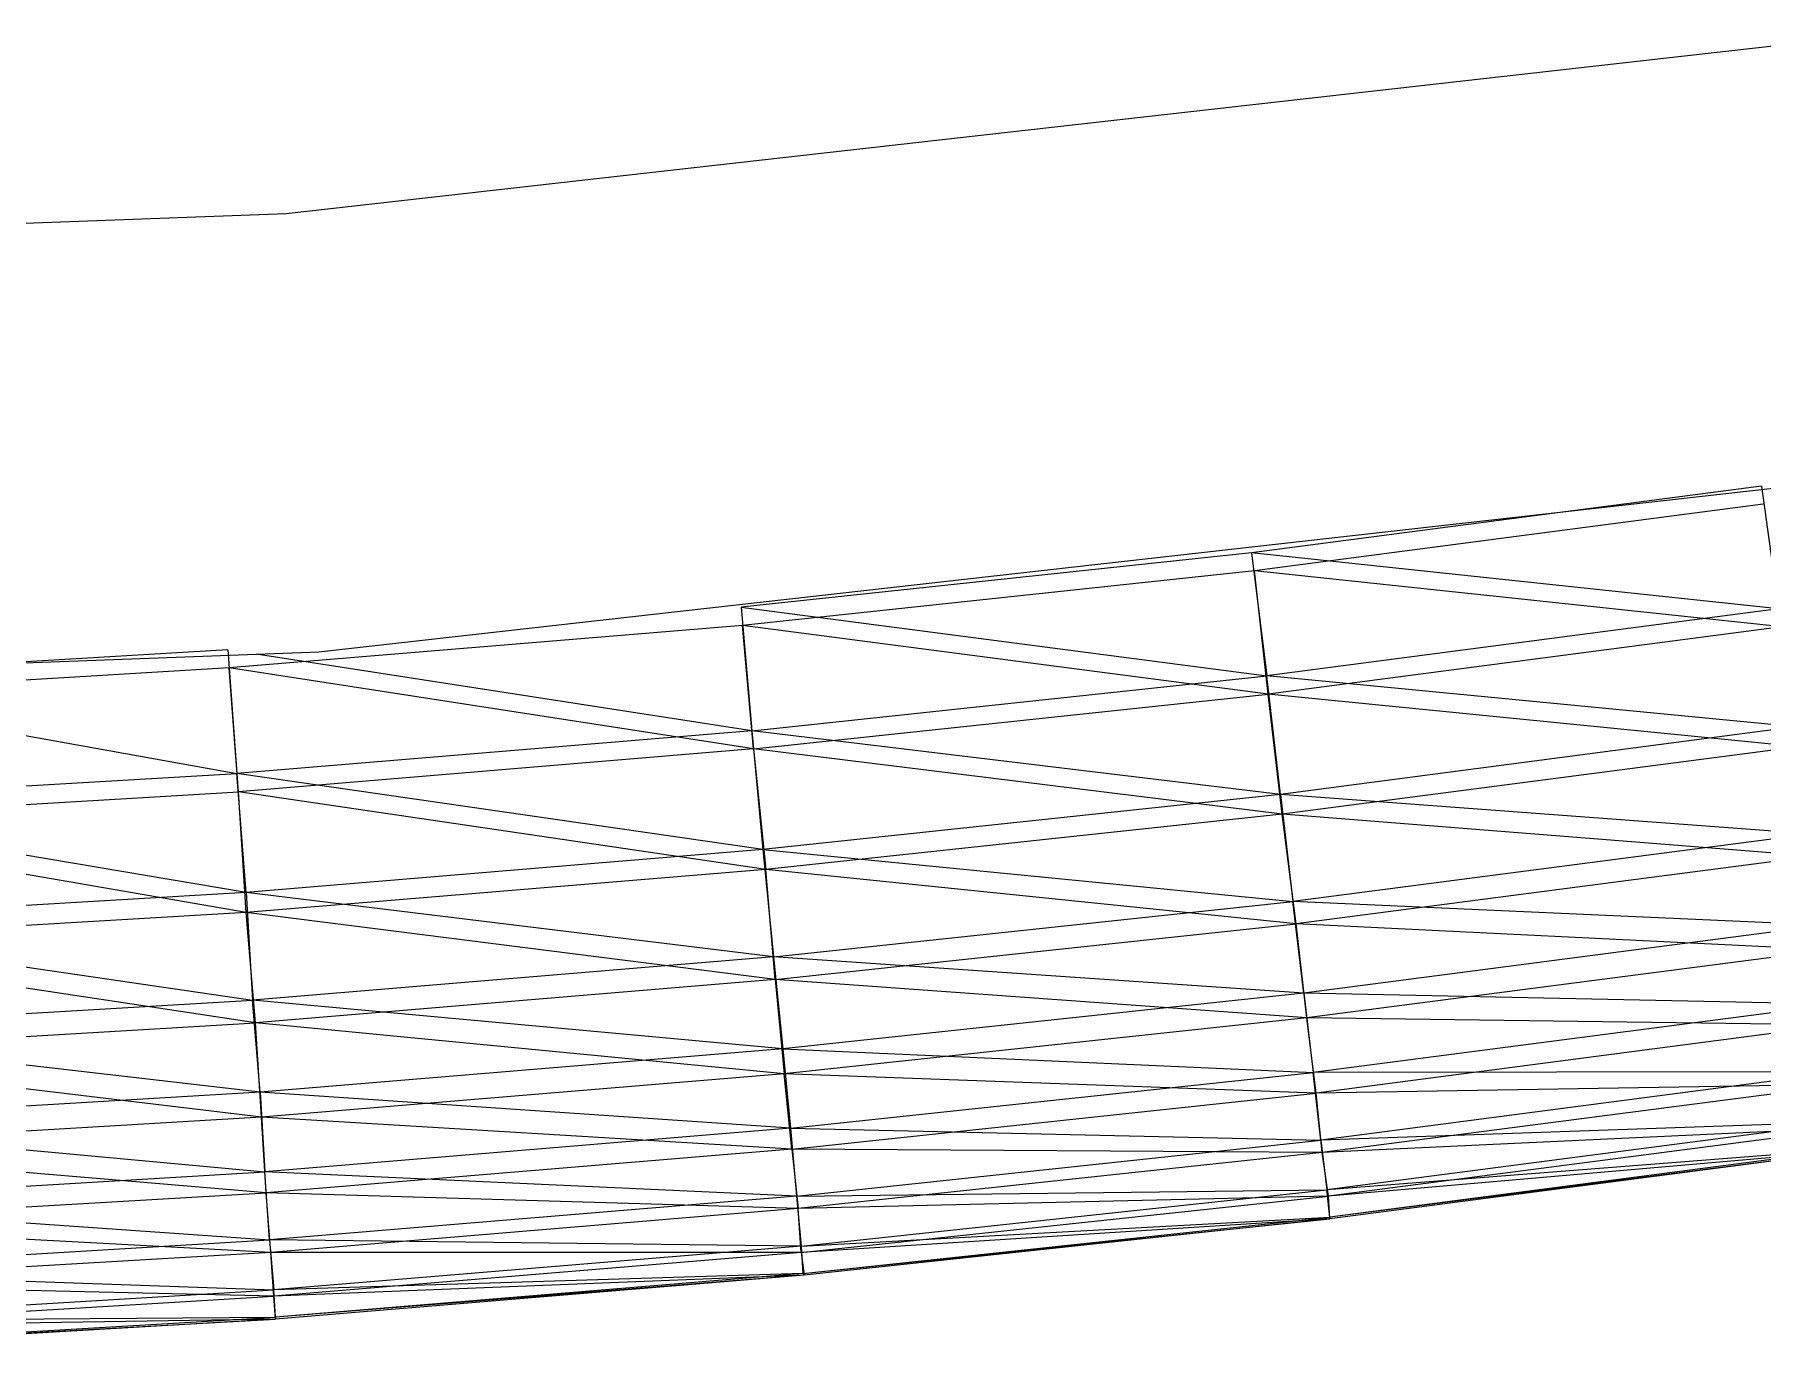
# Model space of a CAD drawing. Header units: millimetres. Extents: x -8546 to 211781, y -3000 to 31870.
# Drawn here: x -4417.48 to -4406.27, y 2509.88 to 2518.42 of the extents above; entities that cross this region are included whole.
import ezdxf

# ---------------------------------------------------------------- set-up
doc = ezdxf.new("R2010")
doc.units = ezdxf.units.MM
doc.layers.add('G-IMPT', color=8, linetype='Continuous', lineweight=9)
doc.layers.add('I-FURN', color=30, linetype='Continuous', lineweight=9)

# ---------------------------------------------------------------- blocks, each defined once
blk = doc.blocks.new('Artificial banana plant 1500mm - Family 4__C1-728657-Begane grond')
at = {"layer": 'G-IMPT'}
for p, q in [((-3.088, -139.614), (7.212, -138.453)), ((-13.458, -140.002), (-3.088, -139.614)), ((-2.878, -142.458), (7.642, -141.273)), ((6.482, -141.383), (3.172, -141.815)), ((6.482, -141.383), (3.172, -141.815)), ((6.482, -141.383), (6.592, -142.18)), ((6.482, -141.383), (6.592, -142.18)), ((6.492, -141.501), (3.192, -141.933)), ((6.492, -141.501), (3.192, -141.933)), ((3.172, -141.815), (-0.138, -142.169)), ((3.172, -141.815), (-0.138, -142.169)), ((6.592, -142.18), (3.172, -141.815)), ((3.172, -141.815), (3.272, -142.614)), ((6.592, -142.18), (3.172, -141.815)), ((3.172, -141.815), (3.272, -142.614)), ((3.192, -141.933), (-0.128, -142.287)), ((3.192, -141.933), (-0.128, -142.287)), ((6.612, -142.297), (3.192, -141.933)), ((3.282, -142.732), (3.192, -141.933)), ((6.612, -142.297), (3.192, -141.933)), ((3.282, -142.732), (3.192, -141.933)), ((-0.138, -142.169), (-0.068, -142.97)), ((-0.138, -142.169), (3.272, -142.614)), ((-0.138, -142.169), (-0.068, -142.97)), ((-0.138, -142.169), (3.272, -142.614)), ((6.592, -142.18), (3.272, -142.614)), ((6.592, -142.18), (3.272, -142.614)), ((-0.128, -142.287), (-3.458, -142.563)), ((-0.128, -142.287), (-3.458, -142.563)), ((-0.058, -143.088), (-0.128, -142.287)), ((3.282, -142.732), (-0.128, -142.287)), ((-0.058, -143.088), (-0.128, -142.287)), ((3.282, -142.732), (-0.128, -142.287)), ((6.612, -142.297), (3.282, -142.732)), ((6.612, -142.297), (3.282, -142.732)), ((-3.468, -142.445), (-6.788, -142.642)), ((-3.468, -142.445), (-6.788, -142.642)), ((-3.468, -142.445), (-3.408, -143.247)), ((-3.468, -142.445), (-3.408, -143.247)), ((-13.458, -142.854), (-2.878, -142.458)), ((-3.458, -142.563), (-6.788, -142.761)), ((-3.458, -142.563), (-6.788, -142.761)), ((-0.058, -143.088), (-3.458, -142.563)), ((-3.398, -143.366), (-3.458, -142.563)), ((-0.058, -143.088), (-3.458, -142.563)), ((-3.398, -143.366), (-3.458, -142.563)), ((-0.068, -142.97), (-3.283, -142.473)), ((-0.068, -142.97), (-3.283, -142.473)), ((-6.788, -142.642), (-3.408, -143.247)), ((-6.788, -142.642), (-3.408, -143.247)), ((-0.068, -142.97), (3.272, -142.614)), ((-0.068, -142.97), (3.272, -142.614)), ((6.702, -142.946), (3.272, -142.614)), ((3.362, -143.383), (3.272, -142.614)), ((6.702, -142.946), (3.272, -142.614)), ((3.362, -143.383), (3.272, -142.614)), ((-0.058, -143.088), (3.282, -142.732)), ((-0.058, -143.088), (3.282, -142.732)), ((6.722, -143.075), (3.282, -142.732)), ((3.372, -143.512), (3.282, -142.732)), ((6.722, -143.075), (3.282, -142.732)), ((3.372, -143.512), (3.282, -142.732)), ((-0.068, -142.97), (-3.408, -143.247)), ((-0.068, -142.97), (-3.408, -143.247)), ((3.362, -143.383), (-0.068, -142.97)), ((-0.068, -142.97), (0.002, -143.741)), ((3.362, -143.383), (-0.068, -142.97)), ((-0.068, -142.97), (0.002, -143.741)), ((6.702, -142.946), (3.362, -143.383)), ((6.702, -142.946), (3.362, -143.383)), ((-0.058, -143.088), (-3.398, -143.366)), ((-0.058, -143.088), (-3.398, -143.366)), ((3.372, -143.512), (-0.058, -143.088)), ((-0.058, -143.088), (0.022, -143.87)), ((3.372, -143.512), (-0.058, -143.088)), ((-0.058, -143.088), (0.022, -143.87)), ((6.722, -143.075), (3.372, -143.512)), ((6.722, -143.075), (3.372, -143.512)), ((-6.758, -143.446), (-3.408, -143.247)), ((-6.758, -143.446), (-3.408, -143.247)), ((0.002, -143.741), (-3.408, -143.247)), ((-3.348, -144.02), (-3.408, -143.247)), ((0.002, -143.741), (-3.408, -143.247)), ((-3.348, -144.02), (-3.408, -143.247)), ((-3.348, -144.02), (-6.758, -143.446)), ((-3.348, -144.02), (-6.758, -143.446)), ((-6.748, -143.565), (-3.398, -143.366)), ((-6.748, -143.565), (-3.398, -143.366)), ((0.022, -143.87), (-3.398, -143.366)), ((-3.348, -144.149), (-3.398, -143.366)), ((0.022, -143.87), (-3.398, -143.366)), ((-3.348, -144.149), (-3.398, -143.366)), ((3.362, -143.383), (0.002, -143.741)), ((3.362, -143.383), (0.002, -143.741)), ((6.802, -143.64), (3.362, -143.383)), ((3.362, -143.383), (3.442, -144.078)), ((6.802, -143.64), (3.362, -143.383)), ((3.362, -143.383), (3.442, -144.078)), ((-3.348, -144.149), (-6.748, -143.565)), ((-3.348, -144.149), (-6.748, -143.565)), ((3.372, -143.512), (0.022, -143.87)), ((3.372, -143.512), (0.022, -143.87)), ((6.822, -143.785), (3.372, -143.512)), ((3.462, -144.224), (3.372, -143.512)), ((6.822, -143.785), (3.372, -143.512)), ((3.462, -144.224), (3.372, -143.512)), ((6.802, -143.64), (3.442, -144.078)), ((6.802, -143.64), (3.442, -144.078)), ((0.002, -143.741), (-3.348, -144.02)), ((0.002, -143.741), (-3.348, -144.02)), ((0.002, -143.741), (0.072, -144.438)), ((0.002, -143.741), (3.442, -144.078)), ((0.002, -143.741), (0.072, -144.438)), ((0.002, -143.741), (3.442, -144.078)), ((6.822, -143.785), (3.462, -144.224)), ((6.822, -143.785), (3.462, -144.224)), ((0.022, -143.87), (-3.348, -144.149)), ((0.022, -143.87), (-3.348, -144.149)), ((0.082, -144.585), (0.022, -143.87)), ((3.462, -144.224), (0.022, -143.87)), ((0.082, -144.585), (0.022, -143.87)), ((3.462, -144.224), (0.022, -143.87)), ((-3.348, -144.02), (-6.718, -144.219)), ((-3.348, -144.02), (-6.718, -144.219)), ((0.072, -144.438), (-3.348, -144.02)), ((-3.348, -144.02), (-3.308, -144.719)), ((0.072, -144.438), (-3.348, -144.02)), ((-3.348, -144.02), (-3.308, -144.719)), ((0.072, -144.438), (3.442, -144.078)), ((0.072, -144.438), (3.442, -144.078)), ((6.882, -144.233), (3.442, -144.078)), ((3.512, -144.673), (3.442, -144.078)), ((6.882, -144.233), (3.442, -144.078)), ((3.512, -144.673), (3.442, -144.078)), ((-6.718, -144.219), (-3.308, -144.719)), ((-6.718, -144.219), (-3.308, -144.719)), ((-3.348, -144.149), (-6.708, -144.349)), ((-3.348, -144.149), (-6.708, -144.349)), ((0.082, -144.585), (-3.348, -144.149)), ((-3.288, -144.865), (-3.348, -144.149)), ((0.082, -144.585), (-3.348, -144.149)), ((-3.288, -144.865), (-3.348, -144.149)), ((0.082, -144.585), (3.462, -144.224)), ((0.082, -144.585), (3.462, -144.224)), ((6.912, -144.393), (3.462, -144.224)), ((3.532, -144.834), (3.462, -144.224)), ((6.912, -144.393), (3.462, -144.224)), ((3.532, -144.834), (3.462, -144.224)), ((6.882, -144.233), (3.512, -144.673)), ((6.882, -144.233), (3.512, -144.673)), ((-3.288, -144.865), (-6.708, -144.349)), ((-3.288, -144.865), (-6.708, -144.349)), ((0.072, -144.438), (-3.308, -144.719)), ((0.072, -144.438), (-3.308, -144.719)), ((3.512, -144.673), (0.072, -144.438)), ((0.072, -144.438), (0.132, -145.034)), ((3.512, -144.673), (0.072, -144.438)), ((0.072, -144.438), (0.132, -145.034)), ((6.912, -144.393), (3.532, -144.834)), ((6.912, -144.393), (3.532, -144.834)), ((0.082, -144.585), (-3.288, -144.865)), ((0.082, -144.585), (-3.288, -144.865)), ((3.532, -144.834), (0.082, -144.585)), ((0.082, -144.585), (0.142, -145.196)), ((3.532, -144.834), (0.082, -144.585)), ((0.082, -144.585), (0.142, -145.196)), ((3.512, -144.673), (0.132, -145.034)), ((3.512, -144.673), (0.132, -145.034)), ((6.962, -144.746), (3.512, -144.673)), ((3.512, -144.673), (3.572, -145.188)), ((6.962, -144.746), (3.512, -144.673)), ((3.512, -144.673), (3.572, -145.188)), ((-6.688, -144.919), (-3.308, -144.719)), ((-6.688, -144.919), (-3.308, -144.719)), ((0.132, -145.034), (-3.308, -144.719)), ((-3.258, -145.316), (-3.308, -144.719)), ((0.132, -145.034), (-3.308, -144.719)), ((-3.258, -145.316), (-3.308, -144.719)), ((6.962, -144.746), (3.572, -145.188)), ((6.962, -144.746), (3.572, -145.188)), ((-3.258, -145.316), (-6.688, -144.919)), ((-3.258, -145.316), (-6.688, -144.919)), ((-6.678, -145.066), (-3.288, -144.865)), ((-6.678, -145.066), (-3.288, -144.865)), ((0.142, -145.196), (-3.288, -144.865)), ((-3.248, -145.478), (-3.288, -144.865)), ((0.142, -145.196), (-3.288, -144.865)), ((-3.248, -145.478), (-3.288, -144.865)), ((3.532, -144.834), (0.142, -145.196)), ((3.532, -144.834), (0.142, -145.196)), ((6.972, -144.879), (3.532, -144.834)), ((3.592, -145.322), (3.532, -144.834)), ((6.972, -144.879), (3.532, -144.834)), ((3.592, -145.322), (3.532, -144.834)), ((6.972, -144.879), (3.592, -145.322)), ((6.972, -144.879), (3.592, -145.322)), ((0.132, -145.034), (-3.258, -145.316)), ((0.132, -145.034), (-3.258, -145.316)), ((0.132, -145.034), (0.182, -145.55)), ((0.132, -145.034), (3.572, -145.188)), ((0.132, -145.034), (0.182, -145.55)), ((0.132, -145.034), (3.572, -145.188)), ((-3.248, -145.478), (-6.678, -145.066)), ((-3.248, -145.478), (-6.678, -145.066)), ((0.142, -145.196), (-3.248, -145.478)), ((0.142, -145.196), (-3.248, -145.478)), ((0.192, -145.685), (0.142, -145.196)), ((3.592, -145.322), (0.142, -145.196)), ((0.192, -145.685), (0.142, -145.196)), ((3.592, -145.322), (0.142, -145.196)), ((0.182, -145.55), (3.572, -145.188)), ((0.182, -145.55), (3.572, -145.188)), ((7.022, -145.183), (3.572, -145.188)), ((7.022, -145.183), (3.572, -145.188)), ((3.622, -145.627), (3.572, -145.188)), ((3.622, -145.627), (3.572, -145.188)), ((7.022, -145.183), (3.622, -145.627)), ((7.022, -145.183), (3.622, -145.627)), ((-3.258, -145.316), (-6.658, -145.517)), ((-3.258, -145.316), (-6.658, -145.517)), ((0.182, -145.55), (-3.258, -145.316)), ((-3.258, -145.316), (-3.228, -145.833)), ((0.182, -145.55), (-3.258, -145.316)), ((-3.258, -145.316), (-3.228, -145.833)), ((0.192, -145.685), (3.592, -145.322)), ((0.192, -145.685), (3.592, -145.322)), ((7.032, -145.264), (3.592, -145.322)), ((7.032, -145.264), (3.592, -145.322)), ((3.632, -145.708), (3.592, -145.322)), ((3.632, -145.708), (3.592, -145.322)), ((7.032, -145.264), (3.632, -145.708)), ((7.032, -145.264), (3.632, -145.708)), ((-3.248, -145.478), (-6.648, -145.68)), ((-3.248, -145.478), (-6.648, -145.68)), ((0.192, -145.685), (-3.248, -145.478)), ((-3.218, -145.968), (-3.248, -145.478)), ((0.192, -145.685), (-3.248, -145.478)), ((-3.218, -145.968), (-3.248, -145.478)), ((-6.658, -145.517), (-3.228, -145.833)), ((-6.658, -145.517), (-3.228, -145.833)), ((0.182, -145.55), (-3.228, -145.833)), ((0.182, -145.55), (-3.228, -145.833)), ((0.182, -145.55), (0.222, -145.991)), ((0.182, -145.55), (3.622, -145.627)), ((0.182, -145.55), (0.222, -145.991)), ((0.182, -145.55), (3.622, -145.627)), ((7.062, -145.506), (3.622, -145.627)), ((7.062, -145.506), (3.622, -145.627)), ((7.072, -145.547), (3.632, -145.708)), ((7.072, -145.547), (3.632, -145.708)), ((7.062, -145.506), (3.662, -145.95)), ((7.062, -145.506), (3.662, -145.95)), ((7.072, -145.547), (3.672, -145.991)), ((7.072, -145.547), (3.672, -145.991)), ((-3.218, -145.968), (-6.648, -145.68)), ((-3.218, -145.968), (-6.648, -145.68)), ((0.192, -145.685), (-3.218, -145.968)), ((0.192, -145.685), (-3.218, -145.968)), ((3.632, -145.708), (0.192, -145.685)), ((0.192, -145.685), (0.232, -146.071)), ((3.632, -145.708), (0.192, -145.685)), ((0.192, -145.685), (0.232, -146.071)), ((0.222, -145.991), (3.622, -145.627)), ((0.222, -145.991), (3.622, -145.627)), ((3.632, -145.708), (0.232, -146.071)), ((3.632, -145.708), (0.232, -146.071)), ((3.622, -145.627), (3.662, -145.95)), ((3.622, -145.627), (3.662, -145.95)), ((3.672, -145.991), (3.632, -145.708)), ((3.672, -145.991), (3.632, -145.708)), ((7.092, -145.681), (3.662, -145.95)), ((7.092, -145.681), (3.662, -145.95)), ((7.092, -145.693), (3.672, -145.991)), ((7.092, -145.693), (3.672, -145.991)), ((7.092, -145.681), (3.682, -146.126)), ((7.092, -145.681), (3.682, -146.126)), ((7.092, -145.693), (3.682, -146.138)), ((7.092, -145.693), (3.682, -146.138)), ((7.092, -145.693), (3.682, -146.126)), ((7.092, -145.693), (3.682, -146.126)), ((-6.628, -146.035), (-3.228, -145.833)), ((-6.628, -146.035), (-3.228, -145.833)), ((0.222, -145.991), (-3.228, -145.833)), ((-3.198, -146.274), (-3.228, -145.833)), ((0.222, -145.991), (-3.228, -145.833)), ((-3.198, -146.274), (-3.228, -145.833)), ((-6.628, -146.17), (-3.218, -145.968)), ((-6.628, -146.17), (-3.218, -145.968)), ((-6.628, -146.035), (-3.198, -146.274)), ((-6.628, -146.035), (-3.198, -146.274)), ((0.232, -146.071), (-3.218, -145.968)), ((-3.188, -146.355), (-3.218, -145.968)), ((0.232, -146.071), (-3.218, -145.968)), ((-3.188, -146.355), (-3.218, -145.968)), ((0.222, -145.991), (-3.198, -146.274)), ((0.222, -145.991), (-3.198, -146.274)), ((0.222, -145.991), (3.662, -145.95)), ((0.222, -145.991), (3.662, -145.95)), ((0.222, -145.991), (0.252, -146.315)), ((0.222, -145.991), (0.252, -146.315)), ((3.672, -145.991), (0.232, -146.071)), ((3.672, -145.991), (0.232, -146.071)), ((0.252, -146.315), (3.662, -145.95)), ((0.252, -146.315), (3.662, -145.95)), ((0.252, -146.356), (3.672, -145.991)), ((0.252, -146.356), (3.672, -145.991)), ((3.682, -146.126), (3.662, -145.95)), ((3.682, -146.126), (3.662, -145.95)), ((3.682, -146.138), (3.672, -145.991)), ((3.682, -146.138), (3.672, -145.991)), ((0.232, -146.071), (-3.188, -146.355)), ((0.232, -146.071), (-3.188, -146.355)), ((0.252, -146.356), (0.232, -146.071)), ((0.252, -146.356), (0.232, -146.071)), ((0.252, -146.315), (3.682, -146.126)), ((0.252, -146.315), (3.682, -146.126)), ((3.682, -146.138), (0.252, -146.356)), ((3.682, -146.138), (0.252, -146.356)), ((0.262, -146.491), (3.682, -146.126)), ((0.262, -146.491), (3.682, -146.126)), ((0.262, -146.491), (3.682, -146.138)), ((0.262, -146.491), (3.682, -146.138)), ((3.682, -146.138), (0.272, -146.503)), ((3.682, -146.138), (0.272, -146.503)), ((3.682, -146.126), (3.682, -146.138)), ((3.682, -146.126), (3.682, -146.138)), ((-3.188, -146.355), (-6.628, -146.17)), ((-3.188, -146.355), (-6.628, -146.17)), ((-6.608, -146.477), (-3.198, -146.274)), ((-6.608, -146.477), (-3.198, -146.274)), ((-3.188, -146.355), (-6.608, -146.558)), ((-3.188, -146.355), (-6.608, -146.558)), ((0.252, -146.315), (-3.198, -146.274)), ((-3.198, -146.274), (-3.168, -146.599)), ((0.252, -146.315), (-3.198, -146.274)), ((-3.198, -146.274), (-3.168, -146.599)), ((0.252, -146.356), (-3.188, -146.355)), ((-3.168, -146.64), (-3.188, -146.355)), ((0.252, -146.356), (-3.188, -146.355)), ((-3.168, -146.64), (-3.188, -146.355)), ((0.252, -146.315), (-3.168, -146.599)), ((0.252, -146.315), (-3.168, -146.599)), ((0.252, -146.356), (-3.168, -146.64)), ((0.252, -146.356), (-3.168, -146.64)), ((0.252, -146.315), (0.262, -146.491)), ((0.252, -146.315), (0.262, -146.491)), ((0.252, -146.356), (0.272, -146.503)), ((0.252, -146.356), (0.272, -146.503)), ((-6.608, -146.477), (-3.168, -146.599)), ((-6.608, -146.477), (-3.168, -146.599)), ((0.262, -146.491), (-3.168, -146.599)), ((0.262, -146.491), (-3.168, -146.599)), ((0.262, -146.491), (-3.158, -146.775)), ((0.262, -146.491), (-3.158, -146.775)), ((0.262, -146.491), (0.272, -146.503)), ((0.262, -146.491), (0.272, -146.503)), ((-3.168, -146.64), (-6.608, -146.558)), ((-3.168, -146.64), (-6.608, -146.558)), ((-6.598, -146.802), (-3.168, -146.599)), ((-6.598, -146.802), (-3.168, -146.599)), ((0.272, -146.503), (-3.168, -146.64)), ((0.272, -146.503), (-3.168, -146.64)), ((-3.158, -146.775), (-3.168, -146.599)), ((-3.158, -146.775), (-3.168, -146.599)), ((0.272, -146.503), (-3.158, -146.788)), ((0.272, -146.503), (-3.158, -146.788)), ((0.272, -146.503), (-3.158, -146.775)), ((0.272, -146.503), (-3.158, -146.775)), ((-6.598, -146.843), (-3.168, -146.64)), ((-6.598, -146.843), (-3.168, -146.64)), ((-3.158, -146.788), (-3.168, -146.64)), ((-3.158, -146.788), (-3.168, -146.64)), ((-6.598, -146.802), (-3.158, -146.775)), ((-6.598, -146.802), (-3.158, -146.775)), ((-3.158, -146.788), (-6.598, -146.843)), ((-3.158, -146.788), (-6.598, -146.843)), ((-6.588, -146.979), (-3.158, -146.775)), ((-6.588, -146.979), (-3.158, -146.775)), ((-3.158, -146.788), (-6.588, -146.991)), ((-3.158, -146.788), (-6.588, -146.991)), ((-6.588, -146.979), (-3.158, -146.788)), ((-6.588, -146.979), (-3.158, -146.788)), ((-3.158, -146.775), (-3.158, -146.788)), ((-3.158, -146.775), (-3.158, -146.788))]:
    blk.add_line(p, q, dxfattribs=at)
blk = doc.blocks.new('Artificial banana plant 1500mm - Family 4__C2-728658-Begane grond')
blk.add_blockref('Artificial banana plant 1500mm - Family 4__C1-728657-Begane grond', (0, 0))
blk = doc.blocks.new('Artificial banana plant 1500mm - Family 4-728656-Begane grond')
blk.add_blockref('Artificial banana plant 1500mm - Family 4__C2-728658-Begane grond', (0, 0))
blk = doc.blocks.new('Artificial banana plant 1500mm - Ny märkning-728662-Begane grond')
blk.add_blockref('Artificial banana plant 1500mm - Family 4-728656-Begane grond', (0, 0))

msp = doc.modelspace()

# ---------------------------------------------------------------- block references
at = {"layer": 'I-FURN'}
msp.add_blockref('Artificial banana plant 1500mm - Ny märkning-728662-Begane grond', (-4412.758, 2656.875), dxfattribs=at)

doc.saveas('drawing.dxf')
